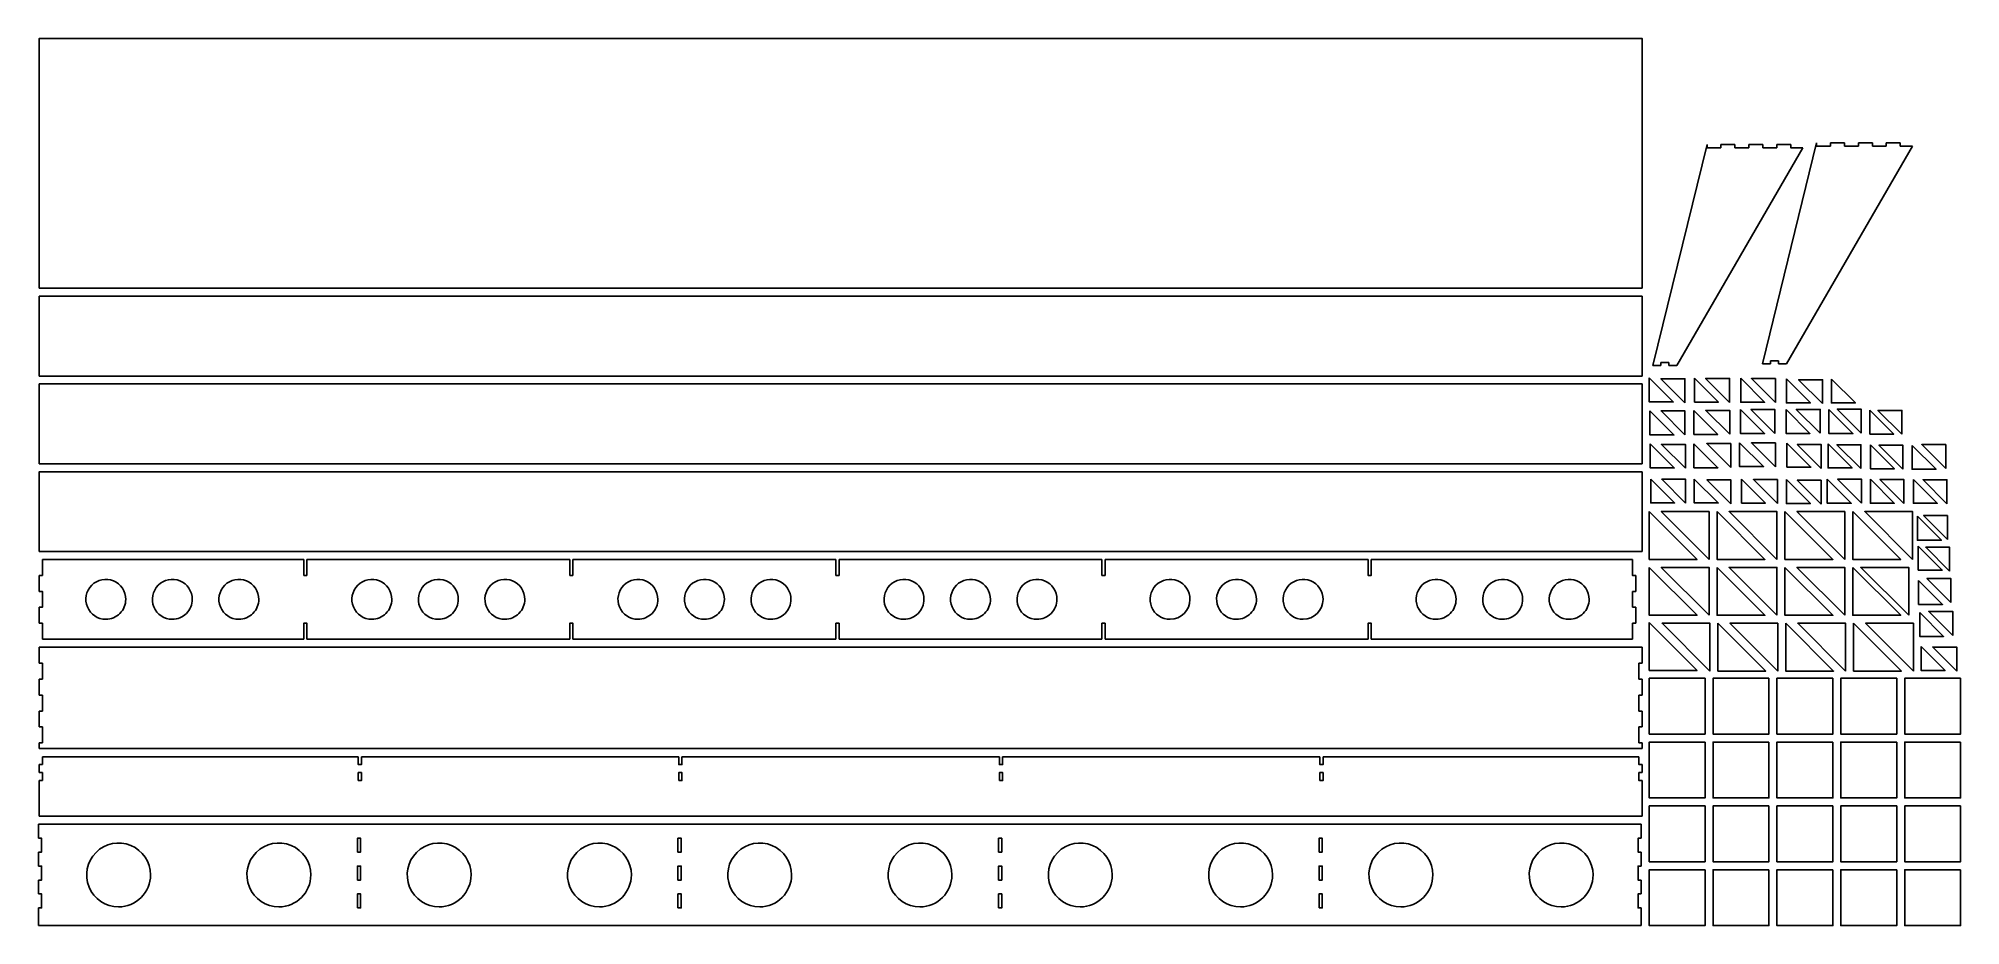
# Model space of a CAD drawing. Header units: millimetres. Extents: x 24 to 2432, y 24 to 1136.
import ezdxf

# ---------------------------------------------------------------- set-up
doc = ezdxf.new("R2010")
doc.units = ezdxf.units.MM
doc.layers.get('0').update_dxf_attribs({"linetype": 'CONTINUOUS'})

msp = doc.modelspace()

# ---------------------------------------------------------------- linework, layer by layer
at = {"color": 7}
for points in [[(25.08, 823.342789), (2033.08, 823.342789), (2033.08, 1136.342789), (25.08, 1136.342789)], [(2033.08, 813.081395), (25.08, 813.081395), (25.08, 713.081395), (2033.08, 713.081395)], [(2033.08, 703.081395), (25.08, 703.081395), (25.08, 603.081395), (2033.08, 603.081395)], [(2042.099363, 710.631382), (2042.099363, 680.631382), (2072.099363, 680.631382)], [(2086.749983, 679.592167), (2086.749983, 709.592167), (2056.749983, 709.592167)], [(2098.826674, 710.357823), (2098.826674, 680.357823), (2128.826674, 680.357823)], [(2142.725248, 680.016392), (2142.725248, 710.016392), (2112.725248, 710.016392)], [(2156.618177, 710.276494), (2156.618177, 680.276494), (2186.618177, 680.276494)], [(2200.16876, 679.864842), (2200.16876, 709.864842), (2170.16876, 709.864842)], [(2213.889662, 709.436314), (2213.889662, 679.436314), (2243.889662, 679.436314)], [(2259.2292, 678.434849), (2259.2292, 708.434849), (2229.2292, 708.434849)], [(2270.370405, 709.266087), (2270.370405, 679.266087), (2300.370405, 679.266087)], [(2042.944807, 669.293065), (2042.944807, 639.293065), (2072.944807, 639.293065)], [(2086.856543, 639.250767), (2086.856543, 669.250767), (2056.856543, 669.250767)], [(2097.99098, 669.948399), (2097.99098, 639.948399), (2127.99098, 639.948399)], [(2142.858252, 640.016514), (2142.858252, 670.016514), (2112.858252, 670.016514)], [(2156.548506, 670.93192), (2156.548506, 640.93192), (2186.548506, 640.93192)], [(2199.544859, 640.931859), (2199.544859, 670.931859), (2169.544859, 670.931859)], [(2213.397757, 671.137303), (2213.397757, 641.137303), (2243.397757, 641.137303)], [(2256.315245, 641.229588), (2256.315245, 671.229588), (2226.315245, 671.229588)], [(2267.214689, 670.93192), (2267.214689, 640.93192), (2297.214689, 640.93192)], [(2307.504774, 641.63773), (2307.504774, 671.63773), (2277.504774, 671.63773)], [(2318.471876, 670.338475), (2318.471876, 640.338475), (2348.471876, 640.338475)], [(2358.614546, 640.061162), (2358.614546, 670.061162), (2328.614546, 670.061162)], [(2043.424764, 627.953709), (2043.424764, 597.953709), (2073.424764, 597.953709)], [(2087.359349, 597.431859), (2087.359349, 627.431859), (2057.359349, 627.431859)], [(2098.029878, 628.08762), (2098.029878, 598.08762), (2128.029878, 598.08762)], [(2144.086776, 598.286351), (2144.086776, 628.286351), (2114.086776, 628.286351)], [(2155.234463, 629.465248), (2155.234463, 599.465248), (2185.234463, 599.465248)], [(2200.1302, 599.158116), (2200.1302, 629.158116), (2170.1302, 629.158116)], [(2214.559749, 628.949073), (2214.559749, 598.949073), (2244.559749, 598.949073)], [(2257.524213, 597.212498), (2257.524213, 627.212498), (2227.524213, 627.212498)], [(2266.136614, 627.864537), (2266.136614, 597.864537), (2296.136614, 597.864537)], [(2307.15935, 596.972081), (2307.15935, 626.972081), (2277.15935, 626.972081)], [(2319.215102, 626.763038), (2319.215102, 596.763038), (2349.215102, 596.763038)], [(2359.810287, 596.299964), (2359.810287, 626.299964), (2329.810287, 626.299964)], [(2371.418638, 626.16324), (2371.418638, 596.16324), (2401.418638, 596.16324)], [(2413.485853, 597.18845), (2413.485853, 627.18845), (2383.485853, 627.18845)], [(2033.08, 593.081395), (25.08, 593.081395), (25.08, 493.081395), (2033.08, 493.081395)], [(2043.904584, 583.969761), (2043.904584, 553.969761), (2073.904584, 553.969761)], [(2087.651899, 553.570775), (2087.651899, 583.570775), (2057.651899, 583.570775)], [(2098.437791, 583.937812), (2098.437791, 553.937812), (2128.437791, 553.937812)], [(2144.374859, 552.779057), (2144.374859, 582.779057), (2114.374859, 582.779057)], [(2157.677654, 583.808995), (2157.677654, 553.808995), (2187.677654, 553.808995)], [(2202.599287, 553.274388), (2202.599287, 583.274388), (2172.599287, 583.274388)], [(2214.014266, 583.192509), (2214.014266, 553.192509), (2244.014266, 553.192509)], [(2257.421125, 552.442476), (2257.421125, 582.442476), (2227.421125, 582.442476)], [(2265.079969, 583.575047), (2265.079969, 553.575047), (2295.079969, 553.575047)], [(2308.123609, 553.647798), (2308.123609, 583.647798), (2278.123609, 583.647798)], [(2319.110306, 583.563264), (2319.110306, 553.563264), (2349.110306, 553.563264)], [(2361.089674, 553.141395), (2361.089674, 583.141395), (2331.089674, 583.141395)], [(2372.93971, 583.482457), (2372.93971, 553.482457), (2402.93971, 553.482457)], [(2415.066664, 553.016878), (2415.066664, 583.016878), (2385.066664, 583.016878)], [(2042.08, 543.081395), (2042.08, 483.081395), (2102.08, 483.081395)], [(2117.08, 483.081395), (2117.08, 543.081395), (2057.08, 543.081395)], [(2127.08, 543.081395), (2127.08, 483.081395), (2187.08, 483.081395)], [(2202.08, 483.081395), (2202.08, 543.081395), (2142.08, 543.081395)], [(2212.08, 543.081395), (2212.08, 483.081395), (2272.08, 483.081395)], [(2287.08, 483.081395), (2287.08, 543.081395), (2227.08, 543.081395)], [(2297.08, 543.081395), (2297.08, 483.081395), (2357.08, 483.081395)], [(2372.08, 483.081395), (2372.08, 543.081395), (2312.08, 543.081395)], [(2378.098127, 537.20377), (2378.098127, 507.20377), (2408.098127, 507.20377)], [(2415.698958, 508.034764), (2415.698958, 538.034764), (2385.698958, 538.034764)], [(2379.153822, 499.743565), (2379.153822, 469.743565), (2409.153822, 469.743565)], [(2418.372237, 468.406407), (2418.372237, 498.406407), (2388.372237, 498.406407)], [(2042.08, 473.081395), (2042.08, 413.081395), (2102.08, 413.081395)], [(2117.08, 413.081395), (2117.08, 473.081395), (2057.08, 473.081395)], [(2127.08, 473.081395), (2127.08, 413.081395), (2187.08, 413.081395)], [(2202.08, 413.081395), (2202.08, 473.081395), (2142.08, 473.081395)], [(2212.08, 473.081395), (2212.08, 413.081395), (2272.08, 413.081395)], [(2287.08, 413.081395), (2287.08, 473.081395), (2227.08, 473.081395)], [(2297.08, 473.081395), (2297.08, 413.081395), (2357.08, 413.081395)], [(2367.08, 413.081395), (2367.08, 473.081395), (2307.08, 473.081395)], [(2419.982892, 429.060032), (2419.982892, 459.060032), (2389.982892, 459.060032)], [(2379.471815, 456.791173), (2379.471815, 426.791173), (2409.471815, 426.791173)], [(2380.886578, 416.709175), (2380.886578, 386.709175), (2410.886578, 386.709175)], [(2422.323471, 387.927375), (2422.323471, 417.927375), (2392.323471, 417.927375)], [(108.45, 408.081395)], [(191.78, 408.081395)], [(275.11, 408.081395)], [(441.77, 408.081395)], [(525.1, 408.081395)], [(608.43, 408.081395)], [(775.09, 408.081395)], [(858.42, 408.081395)], [(941.75, 408.081395)], [(1108.41, 408.081395)], [(1191.74, 408.081395)], [(1275.07, 408.081395)], [(1441.73, 408.081395)], [(1525.06, 408.081395)], [(1608.39, 408.081395)], [(1775.05, 408.081395)], [(1858.38, 408.081395)], [(1941.72, 408.081395)], [(2042.08, 404.081395), (2042.08, 344.081395), (2102.08, 344.081395)], [(2118.08, 343.081395), (2118.08, 403.081395), (2058.08, 403.081395)], [(2128.08, 403.081395), (2128.08, 343.081395), (2188.08, 343.081395)], [(2203.08, 343.081395), (2203.08, 403.081395), (2143.08, 403.081395)], [(2213.08, 403.081395), (2213.08, 343.081395), (2273.08, 343.081395)], [(2288.08, 343.081395), (2288.08, 403.081395), (2228.08, 403.081395)], [(2298.08, 403.081395), (2298.08, 343.081395), (2358.08, 343.081395)], [(2373.08, 343.081395), (2373.08, 403.081395), (2313.08, 403.081395)], [(2382.795334, 373.775026), (2382.795334, 343.775026), (2412.795334, 343.775026)], [(2427.288711, 343.237769), (2427.288711, 373.237769), (2397.288711, 373.237769)], [(2112.08, 334.081395), (2042.08, 334.081395), (2042.08, 264.081395), (2112.08, 264.081395)], [(2192.08, 334.081395), (2122.08, 334.081395), (2122.08, 264.081395), (2192.08, 264.081395)], [(2272.08, 334.081395), (2202.08, 334.081395), (2202.08, 264.081395), (2272.08, 264.081395)], [(2352.08, 334.081395), (2282.08, 334.081395), (2282.08, 264.081395), (2352.08, 264.081395)], [(2432.08, 334.081395), (2362.08, 334.081395), (2362.08, 264.081395), (2432.08, 264.081395)], [(2112.08, 254.081395), (2042.08, 254.081395), (2042.08, 184.081395), (2112.08, 184.081395)], [(2192.08, 254.081395), (2122.08, 254.081395), (2122.08, 184.081395), (2192.08, 184.081395)], [(2272.08, 254.081395), (2202.08, 254.081395), (2202.08, 184.081395), (2272.08, 184.081395)], [(2352.08, 254.081395), (2282.08, 254.081395), (2282.08, 184.081395), (2352.08, 184.081395)], [(2432.08, 254.081395), (2362.08, 254.081395), (2362.08, 184.081395), (2432.08, 184.081395)], [(424.68, 205.841395), (428.68, 205.841395), (428.68, 215.841395), (424.68, 215.841395)], [(826.28, 205.841395), (830.28, 205.841395), (830.28, 215.841395), (826.28, 215.841395)], [(1227.88, 205.841395), (1231.88, 205.841395), (1231.88, 215.841395), (1227.88, 215.841395)], [(1629.48, 205.841395), (1633.48, 205.841395), (1633.48, 215.841395), (1629.48, 215.841395)], [(2112.08, 174.081395), (2042.08, 174.081395), (2042.08, 104.081395), (2112.08, 104.081395)], [(2192.08, 174.081395), (2122.08, 174.081395), (2122.08, 104.081395), (2192.08, 104.081395)], [(2272.08, 174.081395), (2202.08, 174.081395), (2202.08, 104.081395), (2272.08, 104.081395)], [(2352.08, 174.081395), (2282.08, 174.081395), (2282.08, 104.081395), (2352.08, 104.081395)], [(2432.08, 174.081395), (2362.08, 174.081395), (2362.08, 104.081395), (2432.08, 104.081395)], [(423.68, 116.141395), (427.68, 116.141395), (427.68, 133.611395), (423.68, 133.611395)], [(825.28, 116.141395), (829.28, 116.141395), (829.28, 133.611395), (825.28, 133.611395)], [(1226.88, 116.141395), (1230.88, 116.141395), (1230.88, 133.611395), (1226.88, 133.611395)], [(1628.48, 116.141395), (1632.48, 116.141395), (1632.48, 133.611395), (1628.48, 133.611395)], [(423.68, 81.221395), (427.68, 81.221395), (427.68, 98.691395), (423.68, 98.691395)], [(825.28, 81.221395), (829.28, 81.221395), (829.28, 98.691395), (825.28, 98.691395)], [(1226.88, 81.221395), (1230.88, 81.221395), (1230.88, 98.691395), (1226.88, 98.691395)], [(1628.48, 81.221395), (1632.48, 81.221395), (1632.48, 98.691395), (1628.48, 98.691395)], [(2112.08, 94.081395), (2042.08, 94.081395), (2042.08, 24.081395), (2112.08, 24.081395)], [(2192.08, 94.081395), (2122.08, 94.081395), (2122.08, 24.081395), (2192.08, 24.081395)], [(2272.08, 94.081395), (2202.08, 94.081395), (2202.08, 24.081395), (2272.08, 24.081395)], [(2352.08, 94.081395), (2282.08, 94.081395), (2282.08, 24.081395), (2352.08, 24.081395)], [(2432.08, 94.081395), (2362.08, 94.081395), (2362.08, 24.081395), (2432.08, 24.081395)], [(423.68, 46.281395), (427.68, 46.281395), (427.68, 63.751395), (423.68, 63.751395)], [(825.28, 46.281395), (829.28, 46.281395), (829.28, 63.751395), (825.28, 63.751395)], [(1226.88, 46.281395), (1230.88, 46.281395), (1230.88, 63.751395), (1226.88, 63.751395)], [(1628.48, 46.281395), (1632.48, 46.281395), (1632.48, 63.751395), (1628.48, 63.751395)], [(124.48, 47.581395)], [(325.28, 47.581395)], [(526.08, 47.581395)], [(726.88, 47.581395)], [(927.68, 47.581395)], [(1128.48, 47.581395)], [(1329.28, 47.581395)], [(1530.08, 47.581395)], [(1730.88, 47.581395)], [(1931.68, 47.581395)]]:
    msp.add_lwpolyline(points, close=True, dxfattribs=at)
for points in [[(2046.758223, 726.205845), (2114.458223, 1003.333975)], [(2234.448822, 999.333975), (2076.758223, 726.205845)], [(2114.458223, 1003.333975), (2114.458223, 999.333975)], [(2114.458223, 999.333975), (2131.928223, 999.333975)], [(2131.928223, 1003.333975), (2149.398223, 1003.333975)], [(2131.928223, 999.333975), (2131.928223, 1003.333975)], [(2149.398223, 1003.333975), (2149.398223, 999.333975)], [(2149.398223, 999.333975), (2166.868223, 999.333975)], [(2166.868223, 1003.333975), (2184.338223, 1003.333975)], [(2166.868223, 999.333975), (2166.868223, 1003.333975)], [(2183.978118, 728.309544), (2251.678118, 1005.437673)], [(2184.338223, 1003.333975), (2184.338223, 999.333975)], [(2184.338223, 999.333975), (2201.808223, 999.333975)], [(2201.808223, 1003.333975), (2219.288223, 1003.333975)], [(2201.808223, 999.333975), (2201.808223, 1003.333975)], [(2371.668717, 1001.437673), (2213.978118, 728.309544)], [(2234.448822, 999.333975), (2219.288223, 999.333975), (2219.288223, 1003.333975)], [(2251.678118, 1005.437673), (2251.678118, 1001.437673)], [(2251.678118, 1001.437673), (2269.148118, 1001.437673)], [(2269.148118, 1005.437673), (2286.618118, 1005.437673)], [(2269.148118, 1001.437673), (2269.148118, 1005.437673)], [(2286.618118, 1005.437673), (2286.618118, 1001.437673)], [(2286.618118, 1001.437673), (2304.088118, 1001.437673)], [(2304.088118, 1005.437673), (2321.558118, 1005.437673)], [(2304.088118, 1001.437673), (2304.088118, 1005.437673)], [(2321.558118, 1005.437673), (2321.558118, 1001.437673)], [(2321.558118, 1001.437673), (2339.028118, 1001.437673)], [(2339.028118, 1005.437673), (2356.508118, 1005.437673)], [(2339.028118, 1001.437673), (2339.028118, 1005.437673)], [(2371.668717, 1001.437673), (2356.508118, 1001.437673), (2356.508118, 1005.437673)], [(2056.758223, 726.205845), (2046.758223, 726.205845)], [(2056.758223, 730.205845), (2056.758223, 726.205845)], [(2066.758223, 730.205845), (2056.758223, 730.205845)], [(2066.758223, 726.205845), (2066.758223, 730.205845)], [(2076.758223, 726.205845), (2066.758223, 726.205845)], [(2193.978118, 728.309544), (2183.978118, 728.309544)], [(2193.978118, 732.309544), (2193.978118, 728.309544)], [(2203.978118, 732.309544), (2193.978118, 732.309544)], [(2203.978118, 728.309544), (2203.978118, 732.309544)], [(2213.978118, 728.309544), (2203.978118, 728.309544)], [(25.08, 463.081395), (29.08, 463.081395), (29.08, 483.081395)], [(356.42, 483.081395), (29.08, 483.081395)], [(356.42, 463.081395), (356.42, 483.081395)], [(360.42, 483.081395), (360.42, 463.081395)], [(689.75, 483.081395), (360.42, 483.081395)], [(689.75, 463.081395), (689.75, 483.081395)], [(693.75, 483.081395), (693.75, 463.081395)], [(1023.08, 483.081395), (693.75, 483.081395)], [(1023.08, 483.081395), (1023.08, 463.081395), (1027.08, 463.081395), (1027.08, 483.081395)], [(1356.41, 483.081395), (1027.08, 483.081395)], [(1356.41, 483.081395), (1356.41, 463.081395), (1360.41, 463.081395), (1360.41, 483.081395)], [(1689.74, 483.081395), (1360.41, 483.081395)], [(1689.74, 483.081395), (1689.74, 463.081395), (1693.74, 463.081395), (1693.74, 483.081395)], [(2021.08, 483.081395), (1693.74, 483.081395)], [(2021.08, 483.081395), (2021.08, 463.081395), (2025.08, 463.081395)], [(25.08, 463.081395), (25.08, 443.081395)], [(360.42, 463.081395), (356.42, 463.081395)], [(693.75, 463.081395), (689.75, 463.081395)], [(2025.08, 443.081395), (2025.08, 463.081395)], [(25.08, 423.081395), (29.08, 423.081395), (29.08, 443.081395), (25.08, 443.081395)], [(2021.08, 443.081395), (2025.08, 443.081395)], [(2021.08, 423.081395), (2021.08, 443.081395)], [(25.08, 423.081395), (25.08, 403.081395)], [(2025.08, 423.081395), (2021.08, 423.081395)], [(2025.08, 403.081395), (2025.08, 423.081395)], [(29.08, 383.081395), (29.08, 403.081395), (25.08, 403.081395)], [(360.42, 383.081395), (360.42, 403.081395), (356.42, 403.081395), (356.42, 383.081395)], [(693.75, 383.081395), (693.75, 403.081395), (689.75, 403.081395), (689.75, 383.081395)], [(1027.08, 383.081395), (1027.08, 403.081395), (1023.08, 403.081395), (1023.08, 383.081395)], [(1360.41, 383.081395), (1360.41, 403.081395), (1356.41, 403.081395), (1356.41, 383.081395)], [(1693.74, 383.081395), (1693.74, 403.081395), (1689.74, 403.081395), (1689.74, 383.081395)], [(2021.08, 403.081395), (2025.08, 403.081395)], [(2021.08, 383.081395), (2021.08, 403.081395)], [(25.08, 373.081395), (2033.08, 373.081395)], [(25.08, 353.081395), (25.08, 373.081395)], [(29.08, 383.081395), (356.42, 383.081395)], [(360.42, 383.081395), (689.75, 383.081395)], [(693.75, 383.081395), (1023.08, 383.081395)], [(1027.08, 383.081395), (1356.41, 383.081395)], [(1360.41, 383.081395), (1689.74, 383.081395)], [(1693.74, 383.081395), (2021.08, 383.081395)], [(2033.08, 373.081395), (2033.08, 353.081395)], [(29.08, 353.081395), (25.08, 353.081395)], [(29.08, 333.081395), (29.08, 353.081395)], [(2029.08, 353.081395), (2029.08, 333.081395)], [(2033.08, 353.081395), (2029.08, 353.081395)], [(25.08, 333.081395), (29.08, 333.081395)], [(25.08, 313.081395), (25.08, 333.081395)], [(29.08, 313.081395), (25.08, 313.081395)], [(29.08, 293.081395), (29.08, 313.081395)], [(2029.08, 333.081395), (2033.08, 333.081395)], [(2029.08, 313.081395), (2029.08, 293.081395)], [(2033.08, 313.081395), (2029.08, 313.081395)], [(2033.08, 333.081395), (2033.08, 313.081395)], [(25.08, 293.081395), (29.08, 293.081395)], [(25.08, 273.081395), (25.08, 293.081395)], [(2029.08, 293.081395), (2033.08, 293.081395)], [(2033.08, 293.081395), (2033.08, 273.081395)], [(29.08, 273.081395), (25.08, 273.081395)], [(29.08, 253.081395), (29.08, 273.081395)], [(2029.08, 273.081395), (2029.08, 253.081395)], [(2033.08, 273.081395), (2029.08, 273.081395)], [(25.08, 253.081395), (29.08, 253.081395)], [(25.08, 246.081395), (25.08, 253.081395)], [(2033.08, 246.081395), (25.08, 246.081395)], [(2029.08, 253.081395), (2033.08, 253.081395)], [(2033.08, 253.081395), (2033.08, 246.081395)], [(25.08, 225.841395), (25.08, 215.841395)], [(29.08, 225.841395), (25.08, 225.841395)], [(29.08, 235.841395), (29.08, 225.841395)], [(424.68, 235.841395), (29.08, 235.841395)], [(424.68, 235.841395), (424.68, 225.841395), (428.68, 225.841395), (428.68, 235.841395)], [(826.28, 235.841395), (428.68, 235.841395)], [(826.28, 235.841395), (826.28, 225.841395), (830.28, 225.841395), (830.28, 235.841395)], [(1227.88, 235.841395), (830.28, 235.841395)], [(1227.88, 235.841395), (1227.88, 225.841395), (1231.88, 225.841395), (1231.88, 235.841395)], [(1629.48, 235.841395), (1231.88, 235.841395)], [(1629.48, 235.841395), (1629.48, 225.841395), (1633.48, 225.841395), (1633.48, 235.841395)], [(2029.08, 235.841395), (1633.48, 235.841395)], [(2029.08, 235.841395), (2029.08, 225.841395), (2033.08, 225.841395)], [(2033.08, 215.841395), (2033.08, 225.841395)], [(25.08, 215.841395), (29.08, 215.841395)], [(25.08, 205.841395), (25.08, 161.141395)], [(29.08, 205.841395), (25.08, 205.841395)], [(29.08, 215.841395), (29.08, 205.841395)], [(2033.08, 215.841395), (2029.08, 215.841395), (2029.08, 205.841395), (2033.08, 205.841395)], [(2033.08, 161.141395), (2033.08, 205.841395)], [(24.08, 151.081395), (24.08, 133.611395)], [(2032.08, 151.081395), (24.08, 151.081395)], [(25.08, 161.141395), (2033.08, 161.141395)], [(2032.08, 133.611395), (2032.08, 151.081395)], [(24.08, 116.141395), (28.08, 116.141395), (28.08, 133.611395), (24.08, 133.611395)], [(2032.08, 133.611395), (2028.08, 133.611395), (2028.08, 116.141395), (2032.08, 116.141395)], [(24.08, 116.141395), (24.08, 98.691395)], [(24.08, 81.221395), (28.08, 81.221395), (28.08, 98.691395), (24.08, 98.691395)], [(2032.08, 98.691395), (2028.08, 98.691395), (2028.08, 81.221395), (2032.08, 81.221395)], [(2032.08, 98.691395), (2032.08, 116.141395)], [(24.08, 81.221395), (24.08, 63.751395)], [(2032.08, 63.751395), (2032.08, 81.221395)], [(24.08, 46.281395), (28.08, 46.281395), (28.08, 63.751395), (24.08, 63.751395)], [(2032.08, 63.751395), (2028.08, 63.751395), (2028.08, 46.281395), (2032.08, 46.281395)], [(24.08, 46.281395), (24.08, 24.081395)], [(24.08, 24.081395), (2032.08, 24.081395)], [(2032.08, 24.081395), (2032.08, 46.281395)]]:
    msp.add_lwpolyline(points, dxfattribs=at)
for points in [[(90.77233, 450.759064), (97.92228, 457.909014), (108.675226, 460.047908), (118.017086, 456.178383)], [(174.10233, 450.759064), (181.25228, 457.909014), (192.005226, 460.047908), (201.347086, 456.178383)], [(257.43233, 450.759064), (264.58228, 457.909014), (275.335226, 460.047908), (284.677086, 456.178383)], [(424.09233, 450.759064), (431.24228, 457.909014), (441.995226, 460.047908), (451.337086, 456.178383)], [(507.42233, 450.759064), (514.57228, 457.909014), (525.325226, 460.047908), (534.667086, 456.178383)], [(590.75233, 450.759064), (597.90228, 457.909014), (608.655226, 460.047908), (617.997086, 456.178383)], [(757.41233, 450.759064), (764.56228, 457.909014), (775.315226, 460.047908), (784.657086, 456.178383)], [(840.74233, 450.759064), (847.89228, 457.909014), (858.645226, 460.047908), (867.987086, 456.178383)], [(924.07233, 450.759064), (931.22228, 457.909014), (941.975226, 460.047908), (951.317086, 456.178383)], [(1090.73233, 450.759064), (1097.88228, 457.909014), (1108.635226, 460.047908), (1117.977086, 456.178383)], [(1174.06233, 450.759064), (1181.21228, 457.909014), (1191.965226, 460.047908), (1201.307086, 456.178383)], [(1257.39233, 450.759064), (1264.54228, 457.909014), (1275.295226, 460.047908), (1284.637086, 456.178383)], [(1424.05233, 450.759064), (1431.20228, 457.909014), (1441.955226, 460.047908), (1451.297086, 456.178383)], [(1507.38233, 450.759064), (1514.53228, 457.909014), (1525.285226, 460.047908), (1534.627086, 456.178383)], [(1590.71233, 450.759064), (1597.86228, 457.909014), (1608.615226, 460.047908), (1617.957086, 456.178383)], [(1757.37233, 450.759064), (1764.52228, 457.909014), (1775.275226, 460.047908), (1784.617086, 456.178383)], [(1840.70233, 450.759064), (1847.85228, 457.909014), (1858.605226, 460.047908), (1867.947086, 456.178383)], [(1924.04233, 450.759064), (1931.19228, 457.909014), (1941.945226, 460.047908), (1951.287086, 456.178383)], [(85.353012, 423.514309), (81.483487, 432.856169), (83.622381, 443.609114), (90.77233, 450.759064)], [(118.017086, 456.178383), (127.358946, 452.308858), (133.45, 443.192951), (133.45, 433.081395)], [(168.683012, 423.514309), (164.813487, 432.856169), (166.952381, 443.609114), (174.10233, 450.759064)], [(201.347086, 456.178383), (210.688946, 452.308858), (216.78, 443.192951), (216.78, 433.081395)], [(252.013012, 423.514309), (248.143487, 432.856169), (250.282381, 443.609114), (257.43233, 450.759064)], [(284.677086, 456.178383), (294.018946, 452.308858), (300.11, 443.192951), (300.11, 433.081395)], [(418.673012, 423.514309), (414.803487, 432.856169), (416.942381, 443.609114), (424.09233, 450.759064)], [(451.337086, 456.178383), (460.678946, 452.308858), (466.77, 443.192951), (466.77, 433.081395)], [(502.003012, 423.514309), (498.133487, 432.856169), (500.272381, 443.609114), (507.42233, 450.759064)], [(534.667086, 456.178383), (544.008946, 452.308858), (550.1, 443.192951), (550.1, 433.081395)], [(585.333012, 423.514309), (581.463487, 432.856169), (583.602381, 443.609114), (590.75233, 450.759064)], [(617.997086, 456.178383), (627.338946, 452.308858), (633.43, 443.192951), (633.43, 433.081395)], [(751.993012, 423.514309), (748.123487, 432.856169), (750.262381, 443.609114), (757.41233, 450.759064)], [(784.657086, 456.178383), (793.998946, 452.308858), (800.09, 443.192951), (800.09, 433.081395)], [(835.323012, 423.514309), (831.453487, 432.856169), (833.592381, 443.609114), (840.74233, 450.759064)], [(867.987086, 456.178383), (877.328946, 452.308858), (883.42, 443.192951), (883.42, 433.081395)], [(918.653012, 423.514309), (914.783487, 432.856169), (916.922381, 443.609114), (924.07233, 450.759064)], [(951.317086, 456.178383), (960.658946, 452.308858), (966.75, 443.192951), (966.75, 433.081395)], [(1085.313012, 423.514309), (1081.443487, 432.856169), (1083.582381, 443.609114), (1090.73233, 450.759064)], [(1117.977086, 456.178383), (1127.318946, 452.308858), (1133.41, 443.192951), (1133.41, 433.081395)], [(1168.643012, 423.514309), (1164.773487, 432.856169), (1166.912381, 443.609114), (1174.06233, 450.759064)], [(1201.307086, 456.178383), (1210.648946, 452.308858), (1216.74, 443.192951), (1216.74, 433.081395)], [(1251.973012, 423.514309), (1248.103487, 432.856169), (1250.242381, 443.609114), (1257.39233, 450.759064)], [(1284.637086, 456.178383), (1293.978946, 452.308858), (1300.07, 443.192951), (1300.07, 433.081395)], [(1418.633012, 423.514309), (1414.763487, 432.856169), (1416.902381, 443.609114), (1424.05233, 450.759064)], [(1451.297086, 456.178383), (1460.638946, 452.308858), (1466.73, 443.192951), (1466.73, 433.081395)], [(1501.963012, 423.514309), (1498.093487, 432.856169), (1500.232381, 443.609114), (1507.38233, 450.759064)], [(1534.627086, 456.178383), (1543.968946, 452.308858), (1550.06, 443.192951), (1550.06, 433.081395)], [(1585.293012, 423.514309), (1581.423487, 432.856169), (1583.562381, 443.609114), (1590.71233, 450.759064)], [(1617.957086, 456.178383), (1627.298946, 452.308858), (1633.39, 443.192951), (1633.39, 433.081395)], [(1751.953012, 423.514309), (1748.083487, 432.856169), (1750.222381, 443.609114), (1757.37233, 450.759064)], [(1784.617086, 456.178383), (1793.958946, 452.308858), (1800.05, 443.192951), (1800.05, 433.081395)], [(1835.283012, 423.514309), (1831.413487, 432.856169), (1833.552381, 443.609114), (1840.70233, 450.759064)], [(1867.947086, 456.178383), (1877.288946, 452.308858), (1883.38, 443.192951), (1883.38, 433.081395)], [(1918.623012, 423.514309), (1914.753487, 432.856169), (1916.892381, 443.609114), (1924.04233, 450.759064)], [(1951.287086, 456.178383), (1960.628946, 452.308858), (1966.72, 443.192951), (1966.72, 433.081395)], [(108.45, 408.081395), (98.338444, 408.081395), (89.222537, 414.172449), (85.353012, 423.514309)], [(126.12767, 415.403725), (121.43926, 410.715316), (115.080412, 408.081395), (108.45, 408.081395)], [(133.45, 433.081395), (133.45, 426.450982), (130.816079, 420.092135), (126.12767, 415.403725)], [(191.78, 408.081395), (181.668444, 408.081395), (172.552537, 414.172449), (168.683012, 423.514309)], [(209.45767, 415.403725), (204.76926, 410.715316), (198.410412, 408.081395), (191.78, 408.081395)], [(216.78, 433.081395), (216.78, 426.450982), (214.146079, 420.092135), (209.45767, 415.403725)], [(275.11, 408.081395), (264.998444, 408.081395), (255.882537, 414.172449), (252.013012, 423.514309)], [(292.78767, 415.403725), (288.09926, 410.715316), (281.740412, 408.081395), (275.11, 408.081395)], [(300.11, 433.081395), (300.11, 426.450982), (297.476079, 420.092135), (292.78767, 415.403725)], [(441.77, 408.081395), (431.658444, 408.081395), (422.542537, 414.172449), (418.673012, 423.514309)], [(459.44767, 415.403725), (454.75926, 410.715316), (448.400412, 408.081395), (441.77, 408.081395)], [(466.77, 433.081395), (466.77, 426.450982), (464.136079, 420.092135), (459.44767, 415.403725)], [(525.1, 408.081395), (514.988444, 408.081395), (505.872537, 414.172449), (502.003012, 423.514309)], [(542.77767, 415.403725), (538.08926, 410.715316), (531.730412, 408.081395), (525.1, 408.081395)], [(550.1, 433.081395), (550.1, 426.450982), (547.466079, 420.092135), (542.77767, 415.403725)], [(608.43, 408.081395), (598.318444, 408.081395), (589.202537, 414.172449), (585.333012, 423.514309)], [(626.10767, 415.403725), (621.41926, 410.715316), (615.060412, 408.081395), (608.43, 408.081395)], [(633.43, 433.081395), (633.43, 426.450982), (630.796079, 420.092135), (626.10767, 415.403725)], [(775.09, 408.081395), (764.978444, 408.081395), (755.862537, 414.172449), (751.993012, 423.514309)], [(792.76767, 415.403725), (788.07926, 410.715316), (781.720412, 408.081395), (775.09, 408.081395)], [(800.09, 433.081395), (800.09, 426.450982), (797.456079, 420.092135), (792.76767, 415.403725)], [(858.42, 408.081395), (848.308444, 408.081395), (839.192537, 414.172449), (835.323012, 423.514309)], [(876.09767, 415.403725), (871.40926, 410.715316), (865.050412, 408.081395), (858.42, 408.081395)], [(883.42, 433.081395), (883.42, 426.450982), (880.786079, 420.092135), (876.09767, 415.403725)], [(941.75, 408.081395), (931.638444, 408.081395), (922.522537, 414.172449), (918.653012, 423.514309)], [(959.42767, 415.403725), (954.73926, 410.715316), (948.380412, 408.081395), (941.75, 408.081395)], [(966.75, 433.081395), (966.75, 426.450982), (964.116079, 420.092135), (959.42767, 415.403725)], [(1108.41, 408.081395), (1098.298444, 408.081395), (1089.182537, 414.172449), (1085.313012, 423.514309)], [(1126.08767, 415.403725), (1121.39926, 410.715316), (1115.040412, 408.081395), (1108.41, 408.081395)], [(1133.41, 433.081395), (1133.41, 426.450982), (1130.776079, 420.092135), (1126.08767, 415.403725)], [(1191.74, 408.081395), (1181.628444, 408.081395), (1172.512537, 414.172449), (1168.643012, 423.514309)], [(1209.41767, 415.403725), (1204.72926, 410.715316), (1198.370412, 408.081395), (1191.74, 408.081395)], [(1216.74, 433.081395), (1216.74, 426.450982), (1214.106079, 420.092135), (1209.41767, 415.403725)], [(1275.07, 408.081395), (1264.958444, 408.081395), (1255.842537, 414.172449), (1251.973012, 423.514309)], [(1292.74767, 415.403725), (1288.05926, 410.715316), (1281.700412, 408.081395), (1275.07, 408.081395)], [(1300.07, 433.081395), (1300.07, 426.450982), (1297.436079, 420.092135), (1292.74767, 415.403725)], [(1441.73, 408.081395), (1431.618444, 408.081395), (1422.502537, 414.172449), (1418.633012, 423.514309)], [(1466.73, 433.081395), (1466.73, 419.274276), (1455.537119, 408.081395), (1441.73, 408.081395)], [(1525.06, 408.081395), (1514.948444, 408.081395), (1505.832537, 414.172449), (1501.963012, 423.514309)], [(1542.73767, 415.403725), (1538.04926, 410.715316), (1531.690412, 408.081395), (1525.06, 408.081395)], [(1550.06, 433.081395), (1550.06, 426.450982), (1547.426079, 420.092135), (1542.73767, 415.403725)], [(1608.39, 408.081395), (1598.278444, 408.081395), (1589.162537, 414.172449), (1585.293012, 423.514309)], [(1633.39, 433.081395), (1633.39, 419.274276), (1622.197119, 408.081395), (1608.39, 408.081395)], [(1775.05, 408.081395), (1764.938444, 408.081395), (1755.822537, 414.172449), (1751.953012, 423.514309)], [(1792.72767, 415.403725), (1788.03926, 410.715316), (1781.680412, 408.081395), (1775.05, 408.081395)], [(1800.05, 433.081395), (1800.05, 426.450982), (1797.416079, 420.092135), (1792.72767, 415.403725)], [(1858.38, 408.081395), (1848.268444, 408.081395), (1839.152537, 414.172449), (1835.283012, 423.514309)], [(1876.05767, 415.403725), (1871.36926, 410.715316), (1865.010412, 408.081395), (1858.38, 408.081395)], [(1883.38, 433.081395), (1883.38, 426.450982), (1880.746079, 420.092135), (1876.05767, 415.403725)], [(1941.72, 408.081395), (1931.608444, 408.081395), (1922.492537, 414.172449), (1918.623012, 423.514309)], [(1959.39767, 415.403725), (1954.70926, 410.715316), (1948.350412, 408.081395), (1941.72, 408.081395)], [(1966.72, 433.081395), (1966.72, 426.450982), (1964.086079, 420.092135), (1959.39767, 415.403725)], [(96.195729, 115.865666), (107.635649, 127.305586), (124.840362, 130.727816), (139.787337, 124.536576)], [(139.787337, 124.536576), (154.734313, 118.345336), (164.48, 103.759884), (164.48, 87.581395)], [(296.995729, 115.865666), (308.435649, 127.305586), (325.640362, 130.727816), (340.587337, 124.536576)], [(340.587337, 124.536576), (355.534313, 118.345336), (365.28, 103.759884), (365.28, 87.581395)], [(497.795729, 115.865666), (509.235649, 127.305586), (526.440362, 130.727816), (541.387337, 124.536576)], [(541.387337, 124.536576), (556.334313, 118.345336), (566.08, 103.759884), (566.08, 87.581395)], [(698.595729, 115.865666), (710.035649, 127.305586), (727.240362, 130.727816), (742.187337, 124.536576)], [(742.187337, 124.536576), (757.134313, 118.345336), (766.88, 103.759884), (766.88, 87.581395)], [(899.395729, 115.865666), (910.835649, 127.305586), (928.040362, 130.727816), (942.987337, 124.536576)], [(942.987337, 124.536576), (957.934313, 118.345336), (967.68, 103.759884), (967.68, 87.581395)], [(1100.195729, 115.865666), (1111.635649, 127.305586), (1128.840362, 130.727816), (1143.787337, 124.536576)], [(1143.787337, 124.536576), (1158.734313, 118.345336), (1168.48, 103.759884), (1168.48, 87.581395)], [(1300.995729, 115.865666), (1312.435649, 127.305586), (1329.640362, 130.727816), (1344.587337, 124.536576)], [(1344.587337, 124.536576), (1359.534313, 118.345336), (1369.28, 103.759884), (1369.28, 87.581395)], [(1501.795729, 115.865666), (1513.235649, 127.305586), (1530.440362, 130.727816), (1545.387337, 124.536576)], [(1545.387337, 124.536576), (1560.334313, 118.345336), (1570.08, 103.759884), (1570.08, 87.581395)], [(1702.595729, 115.865666), (1714.035649, 127.305586), (1731.240362, 130.727816), (1746.187337, 124.536576)], [(1746.187337, 124.536576), (1761.134313, 118.345336), (1770.88, 103.759884), (1770.88, 87.581395)], [(1903.395729, 115.865666), (1914.835649, 127.305586), (1932.040362, 130.727816), (1946.987337, 124.536576)], [(1946.987337, 124.536576), (1961.934313, 118.345336), (1971.68, 103.759884), (1971.68, 87.581395)], [(87.524819, 72.274057), (81.333579, 87.221033), (84.755809, 104.425746), (96.195729, 115.865666)], [(288.324819, 72.274057), (282.133579, 87.221033), (285.555809, 104.425746), (296.995729, 115.865666)], [(489.124819, 72.274057), (482.933579, 87.221033), (486.355809, 104.425746), (497.795729, 115.865666)], [(689.924819, 72.274057), (683.733579, 87.221033), (687.155809, 104.425746), (698.595729, 115.865666)], [(890.724819, 72.274057), (884.533579, 87.221033), (887.955809, 104.425746), (899.395729, 115.865666)], [(1091.524819, 72.274057), (1085.333579, 87.221033), (1088.755809, 104.425746), (1100.195729, 115.865666)], [(1292.324819, 72.274057), (1286.133579, 87.221033), (1289.555809, 104.425746), (1300.995729, 115.865666)], [(1493.124819, 72.274057), (1486.933579, 87.221033), (1490.355809, 104.425746), (1501.795729, 115.865666)], [(1693.924819, 72.274057), (1687.733579, 87.221033), (1691.155809, 104.425746), (1702.595729, 115.865666)], [(1894.724819, 72.274057), (1888.533579, 87.221033), (1891.955809, 104.425746), (1903.395729, 115.865666)], [(124.48, 47.581395), (108.30151, 47.581395), (93.716059, 57.327082), (87.524819, 72.274057)], [(164.48, 87.581395), (164.48, 76.972735), (160.265726, 66.798579), (152.764271, 59.297123)], [(325.28, 47.581395), (309.10151, 47.581395), (294.516059, 57.327082), (288.324819, 72.274057)], [(365.28, 87.581395), (365.28, 65.490005), (347.37139, 47.581395), (325.28, 47.581395)], [(526.08, 47.581395), (509.90151, 47.581395), (495.316059, 57.327082), (489.124819, 72.274057)], [(566.08, 87.581395), (566.08, 76.972735), (561.865726, 66.798579), (554.364271, 59.297123)], [(726.88, 47.581395), (710.70151, 47.581395), (696.116059, 57.327082), (689.924819, 72.274057)], [(766.88, 87.581395), (766.88, 76.972735), (762.665726, 66.798579), (755.164271, 59.297123)], [(927.68, 47.581395), (911.50151, 47.581395), (896.916059, 57.327082), (890.724819, 72.274057)], [(967.68, 87.581395), (967.68, 76.972735), (963.465726, 66.798579), (955.964271, 59.297123)], [(1128.48, 47.581395), (1112.30151, 47.581395), (1097.716059, 57.327082), (1091.524819, 72.274057)], [(1168.48, 87.581395), (1168.48, 76.972735), (1164.265726, 66.798579), (1156.764271, 59.297123)], [(1329.28, 47.581395), (1313.10151, 47.581395), (1298.516059, 57.327082), (1292.324819, 72.274057)], [(1369.28, 87.581395), (1369.28, 76.972735), (1365.065726, 66.798579), (1357.564271, 59.297123)], [(1530.08, 47.581395), (1513.90151, 47.581395), (1499.316059, 57.327082), (1493.124819, 72.274057)], [(1570.08, 87.581395), (1570.08, 76.972735), (1565.865726, 66.798579), (1558.364271, 59.297123)], [(1730.88, 47.581395), (1714.70151, 47.581395), (1700.116059, 57.327082), (1693.924819, 72.274057)], [(1770.88, 87.581395), (1770.88, 76.972735), (1766.665726, 66.798579), (1759.164271, 59.297123)], [(1931.68, 47.581395), (1915.50151, 47.581395), (1900.916059, 57.327082), (1894.724819, 72.274057)], [(1971.68, 87.581395), (1971.68, 65.490005), (1953.77139, 47.581395), (1931.68, 47.581395)], [(152.764271, 59.297123), (145.262816, 51.795668), (135.08866, 47.581395), (124.48, 47.581395)], [(554.364271, 59.297123), (546.862816, 51.795668), (536.68866, 47.581395), (526.08, 47.581395)], [(755.164271, 59.297123), (747.662816, 51.795668), (737.48866, 47.581395), (726.88, 47.581395)], [(955.964271, 59.297123), (948.462816, 51.795668), (938.28866, 47.581395), (927.68, 47.581395)], [(1156.764271, 59.297123), (1149.262816, 51.795668), (1139.08866, 47.581395), (1128.48, 47.581395)], [(1357.564271, 59.297123), (1350.062816, 51.795668), (1339.88866, 47.581395), (1329.28, 47.581395)], [(1558.364271, 59.297123), (1550.862816, 51.795668), (1540.68866, 47.581395), (1530.08, 47.581395)], [(1759.164271, 59.297123), (1751.662816, 51.795668), (1741.48866, 47.581395), (1730.88, 47.581395)]]:
    msp.add_open_spline(points, degree=3, dxfattribs=at)

doc.saveas('drawing.dxf')
